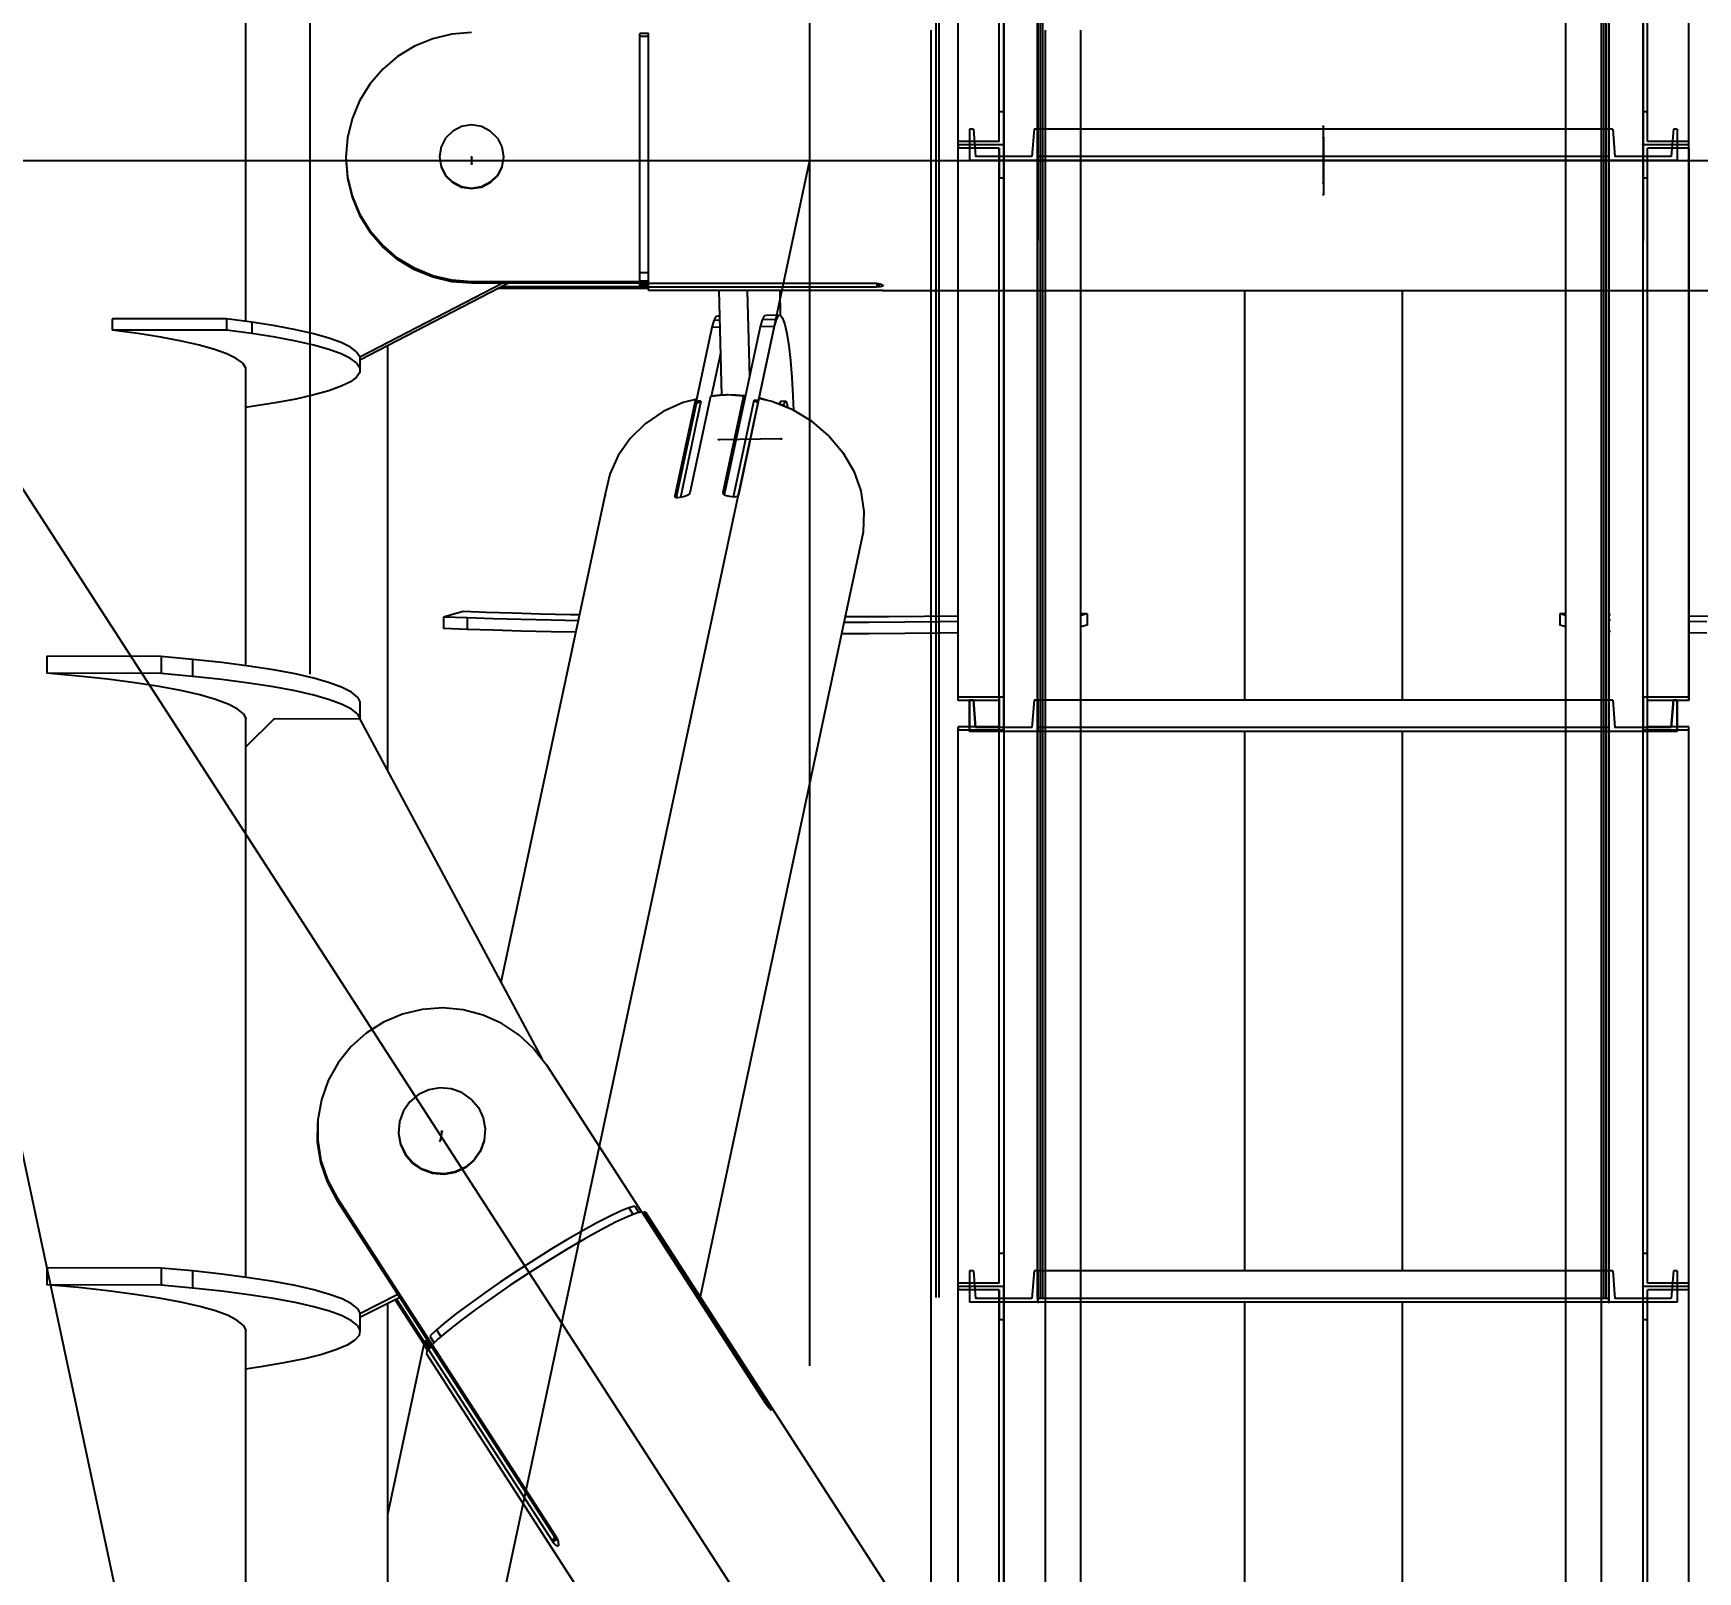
# Model space of a CAD drawing. Header units: millimetres. Extents: x 150209.93 to 150215.05, y 136675.65 to 136679.93.
# Drawn here: x 150211.3041 to 150211.3624, y 136678.5655 to 136678.6194 of the extents above; entities that cross this region are included whole.
import ezdxf

# ---------------------------------------------------------------- set-up
doc = ezdxf.new("R2010")
doc.units = ezdxf.units.MM
doc.header["$LTSCALE"] = 0.25
for name, pattern in [('CENTER', [50.8, 31.75, -6.35, 6.35, -6.35]), ('XKITLINE00', [0]), ('XKITLINE02', [4, 2, -2]), ('XKITLINE03', [6, 3, -1, 1, -1])]:
    doc.linetypes.add(name, pattern=pattern)
doc.styles.add('ROMANS', font='romans.shx')
doc.dimstyles.new('MD300', dxfattribs={"dimtxt": 2.5, "dimasz": 2.5, "dimexe": 1, "dimexo": 1, "dimgap": 0.5, "dimtad": 1, "dimdec": 1, "dimlfac": 50, "dimrnd": 0.5, "dimdsep": 46, "dimtxsty": 'ROMANS', "dimcen": 1, "dimclrd": 146, "dimclre": 146, "dimclrt": 30, "dimadec": 1, "dimazin": 2, "dimtfac": 1, "dimtdec": 1, "dimtmove": 0, "dimatfit": 1, "dimfxl": 1, "dimtolj": 1, "dimtzin": 0, "dimlwd": -1, "dimlwe": -1, "dimarcsym": 0})

# ---------------------------------------------------------------- blocks, each defined once
blk = doc.blocks.new('çatıı')
at = {"color": 8, "linetype": 'CENTER'}
for p, q in [((11840, 15740.27), (12015, 14920.27)), ((11927.5, 15330.27), (11927.5, 14510.27)), ((12015, 15209.12), (12015, 13540.01)), ((12104.99, 14926.25), (12104.99, 14916.26)), ((12105, 14924.29), (12105, 14914.3)), ((11840, 14920.27), (12370, 14920.28)), ((12015, 14920.27), (11840, 14100.27)), ((11840, 14920.27), (12370, 14100.27)), ((11840, 14920.27), (11927.5, 14510.27)), ((11955.8, 14920.85), (11955.8, 14919.7)), ((12010.04, 14871.52), (11999.11, 14871.38)), ((11950.6, 14750.22), (11950.29, 14748.56))]:
    blk.add_line(p, q, dxfattribs=at)
at = {"color": 116, "linetype": 'XKITLINE02', "true_color": 0x136734}
for p, q in [((12037.16, 13721.24), (12037.17, 15406.22)), ((12037.69, 13721.24), (12037.7, 15406.22)), ((12054.93, 13721.24), (12054.93, 15406.22)), ((12055.01, 13721.24), (12055.01, 15406.22)), ((12055.46, 13721.24), (12055.47, 15406.22)), ((12055.86, 13721.24), (12055.86, 15406.22)), ((12147.49, 14302.1), (12147.49, 15406.22)), ((12153.69, 13723.56), (12153.69, 15406.22)), ((12154.14, 13721.24), (12154.14, 15406.22)), ((12154.54, 13721.24), (12154.54, 15406.22)), ((12154.99, 13721.24), (12154.99, 15406.22)), ((12155.07, 13721.24), (12155.07, 15406.22)), ((12048.21, 14923.61), (12048.21, 15026.28)), ((12049.01, 15026.28), (12049.01, 14928.83)), ((12160.99, 14923.03), (12160.99, 15026.28)), ((12161.79, 14923.61), (12161.79, 15026.28)), ((12041.01, 14923.03), (12041.01, 15021.06)), ((12049.01, 14923.03), (12049.01, 15020.48)), ((12168.99, 14923.03), (12168.99, 15021.06)), ((12036.31, 14897.45), (12036.31, 14943.1)), ((12056.31, 14897.45), (12056.31, 14943.1)), ((12062.51, 14533.91), (12062.51, 14943.1)), ((12062.51, 14897.45), (12062.51, 14943.1)), ((12147.49, 13721.24), (12147.49, 14943.1)), ((12153.69, 14897.45), (12153.69, 14943.1)), ((12049.01, 14928.83), (12048.21, 14928.83)), ((12049.01, 14928.83), (12049.01, 14923.03)), ((12161.79, 14928.83), (12160.99, 14928.83)), ((12048.21, 14923.61), (12041.01, 14923.61)), ((12049.01, 14923.03), (12041.01, 14923.03)), ((12041.01, 14923.03), (12041.01, 14922.44)), ((12049.01, 14923.03), (12041.01, 14923.03)), ((12041.01, 14825.71), (12041.01, 14923.03)), ((12043.69, 14925.78), (12043.01, 14925.78)), ((12043.01, 14925.78), (12043.01, 14920.28)), ((12043.01, 14925.78), (12043.01, 14920.28)), ((12043.69, 14925.78), (12044.07, 14920.98)), ((12043.69, 14925.78), (12044.07, 14920.98)), ((12049.01, 14917.2), (12049.01, 14923.03)), ((12054.33, 14925.78), (12053.95, 14920.98)), ((12054.33, 14925.78), (12053.95, 14920.98)), ((12055.01, 14925.78), (12054.33, 14925.78)), ((12154.99, 14925.78), (12055.01, 14925.78)), ((12055.01, 14920.28), (12055.01, 14925.78)), ((12055.01, 14925.78), (12055.01, 14920.28)), ((12055.01, 14925.78), (12055.01, 14920.28)), ((12154.99, 14920.28), (12154.99, 14925.78)), ((12154.99, 14925.78), (12154.99, 14920.28)), ((12155.67, 14925.78), (12154.99, 14925.78)), ((12154.99, 14925.78), (12154.99, 14920.28)), ((12155.67, 14925.78), (12156.05, 14920.98)), ((12155.67, 14925.78), (12156.05, 14920.98)), ((12168.99, 14923.03), (12160.99, 14923.03)), ((12160.99, 14820.46), (12160.99, 14923.03)), ((12168.99, 14923.03), (12160.99, 14923.03)), ((12168.99, 14923.61), (12161.79, 14923.61)), ((12166.31, 14925.78), (12165.93, 14920.98)), ((12166.31, 14925.78), (12165.93, 14920.98)), ((12166.99, 14925.78), (12166.31, 14925.78)), ((12166.99, 14925.78), (12166.99, 14920.28)), ((12166.99, 14925.78), (12166.99, 14920.28)), ((12168.99, 14825.71), (12168.99, 14923.03)), ((12048.21, 14922.44), (12041.01, 14922.44)), ((12055.01, 14920.28), (12043.01, 14920.28)), ((12053.95, 14920.98), (12044.07, 14920.98)), ((12048.21, 14922.44), (12048.21, 14917.2)), ((12048.21, 14820.46), (12048.21, 14922.44)), ((12049.01, 14820.46), (12049.01, 14920.28)), ((12154.99, 14920.98), (12055.01, 14920.98)), ((12154.99, 14920.28), (12055.01, 14920.28)), ((12166.99, 14920.28), (12154.99, 14920.28)), ((12165.93, 14920.98), (12156.05, 14920.98)), ((12161.79, 14820.46), (12161.79, 14922.44)), ((12168.99, 14922.44), (12161.79, 14922.44)), ((12168.99, 14922.44), (12168.99, 14825.71)), ((12049.01, 14917.2), (12048.21, 14917.2)), ((12161.79, 14917.2), (12160.99, 14917.2)), ((12049.01, 14826.29), (12041.01, 14826.29)), ((12048.21, 14825.71), (12041.01, 14825.71)), ((12043.69, 14825.78), (12043.01, 14825.78)), ((12043.01, 14820.28), (12043.01, 14825.78)), ((12043.01, 14825.78), (12043.01, 14820.28)), ((12044.07, 14820.98), (12043.69, 14825.78)), ((12043.69, 14825.78), (12044.07, 14820.98)), ((12049.01, 14826.28), (12048.21, 14826.28)), ((12048.21, 14826.28), (12048.21, 14821.06)), ((12048.21, 14723.61), (12048.21, 14826.28)), ((12049.01, 14826.28), (12049.01, 14820.48)), ((12049.01, 14826.28), (12049.01, 14728.83)), ((12054.33, 14825.78), (12053.95, 14820.98)), ((12054.33, 14825.78), (12053.95, 14820.98)), ((12055.01, 14825.78), (12054.33, 14825.78)), ((12062.51, 14825.78), (12055.01, 14825.78)), ((12055.01, 14820.28), (12055.01, 14825.78)), ((12055.01, 14825.78), (12055.01, 14820.28)), ((12055.01, 14825.78), (12055.01, 14820.28)), ((12154.99, 14825.78), (12147.49, 14825.78)), ((12154.99, 14820.28), (12154.99, 14825.78)), ((12154.99, 14825.78), (12154.99, 14820.28)), ((12155.67, 14825.78), (12154.99, 14825.78)), ((12154.99, 14825.78), (12154.99, 14820.28)), ((12155.67, 14825.78), (12156.05, 14820.98)), ((12155.67, 14825.78), (12156.05, 14820.98)), ((12160.99, 14826.29), (12160.99, 14820.46)), ((12168.99, 14826.29), (12160.99, 14826.29)), ((12160.99, 14723.03), (12160.99, 14826.28)), ((12161.79, 14826.28), (12160.99, 14826.28)), ((12161.79, 14723.61), (12161.79, 14826.28)), ((12168.99, 14825.71), (12161.79, 14825.71)), ((12166.31, 14825.78), (12165.93, 14820.98)), ((12165.93, 14820.98), (12166.31, 14825.78)), ((12166.99, 14825.78), (12166.31, 14825.78)), ((12166.99, 14825.78), (12166.99, 14820.28)), ((12166.99, 14820.28), (12166.99, 14825.78)), ((12048.21, 14821.06), (12041.01, 14821.06)), ((12041.01, 14821.06), (12041.01, 14820.48)), ((12041.01, 14723.03), (12041.01, 14821.06)), ((12053.95, 14820.98), (12044.07, 14820.98)), ((12154.99, 14820.98), (12055.01, 14820.98)), ((12165.93, 14820.98), (12156.05, 14820.98)), ((12168.99, 14821.06), (12161.79, 14821.06)), ((12168.99, 14723.03), (12168.99, 14821.06)), ((12049.01, 14820.48), (12041.01, 14820.48)), ((12055.01, 14820.28), (12043.01, 14820.28)), ((12049.01, 14820.46), (12048.21, 14820.46)), ((12049.01, 14820.48), (12049.01, 14723.03)), ((12062.51, 14820.28), (12055.01, 14820.28)), ((12154.99, 14820.28), (12147.49, 14820.28)), ((12166.99, 14820.28), (12154.99, 14820.28)), ((12168.99, 14820.47), (12160.99, 14820.47)), ((12161.79, 14820.46), (12160.99, 14820.46)), ((12049.01, 14728.83), (12048.21, 14728.83)), ((12049.01, 14728.83), (12049.01, 14723.03)), ((12161.79, 14728.83), (12160.99, 14728.83)), ((12043.69, 14725.78), (12043.01, 14725.78)), ((12043.01, 14725.78), (12043.01, 14720.28)), ((12043.01, 14725.78), (12043.01, 14720.28)), ((12043.69, 14725.78), (12044.07, 14720.98)), ((12043.69, 14725.78), (12044.07, 14720.98)), ((12054.33, 14725.78), (12053.95, 14720.98)), ((12054.33, 14725.78), (12053.95, 14720.98)), ((12055.01, 14725.78), (12054.33, 14725.78)), ((12062.51, 14725.78), (12055.01, 14725.78)), ((12055.01, 14720.28), (12055.01, 14725.78)), ((12055.01, 14725.78), (12055.01, 14720.28)), ((12055.01, 14725.78), (12055.01, 14720.28)), ((12154.99, 14725.78), (12147.49, 14725.78)), ((12154.99, 14720.28), (12154.99, 14725.78)), ((12154.99, 14725.78), (12154.99, 14720.28)), ((12155.67, 14725.78), (12154.99, 14725.78)), ((12154.99, 14725.78), (12154.99, 14720.28)), ((12155.67, 14725.78), (12156.05, 14720.98)), ((12155.67, 14725.78), (12156.05, 14720.98)), ((12166.31, 14725.78), (12165.93, 14720.98)), ((12166.31, 14725.78), (12165.93, 14720.98)), ((12166.99, 14725.78), (12166.31, 14725.78)), ((12166.99, 14725.78), (12166.99, 14720.28)), ((12166.99, 14725.78), (12166.99, 14720.28)), ((12048.21, 14723.61), (12041.01, 14723.61)), ((12041.01, 14723.03), (12041.01, 14722.44)), ((12049.01, 14723.03), (12041.01, 14723.03)), ((12041.01, 14625.71), (12041.01, 14723.03)), ((12049.01, 14723.03), (12041.01, 14723.03)), ((12048.21, 14722.44), (12041.01, 14722.44)), ((12048.21, 14722.44), (12048.21, 14717.2)), ((12048.21, 14620.46), (12048.21, 14722.44)), ((12049.01, 14717.2), (12049.01, 14723.03)), ((12160.99, 14620.46), (12160.99, 14723.03)), ((12168.99, 14723.03), (12160.99, 14723.03)), ((12168.99, 14723.03), (12160.99, 14723.03)), ((12168.99, 14723.61), (12161.79, 14723.61)), ((12161.79, 14620.46), (12161.79, 14722.44)), ((12168.99, 14722.44), (12161.79, 14722.44)), ((12168.99, 14625.71), (12168.99, 14723.03)), ((12055.01, 14720.28), (12043.01, 14720.28)), ((12053.95, 14720.98), (12044.07, 14720.98)), ((12049.01, 14620.46), (12049.01, 14720.98)), ((12154.99, 14720.98), (12055.01, 14720.98)), ((12062.51, 14720.28), (12055.01, 14720.28)), ((12154.99, 14720.28), (12147.49, 14720.28)), ((12166.99, 14720.28), (12154.99, 14720.28)), ((12165.93, 14720.98), (12156.05, 14720.98)), ((12049.01, 14717.2), (12048.21, 14717.2)), ((12161.79, 14717.2), (12160.99, 14717.2))]:
    blk.add_line(p, q, dxfattribs=at)
at = {"color": 1, "linetype": 'XKITLINE03'}
for p, q in [((12049.02, 15406.22), (12049.01, 13721.24)), ((12055.01, 15406.22), (12055.01, 13721.24)), ((12147.49, 13721.24), (12147.49, 15406.22)), ((12160.99, 15406.22), (12160.99, 13721.24)), ((12049.01, 15020.48), (12049.01, 14923.03)), ((12160.99, 14923.03), (12160.99, 15020.47)), ((12049.01, 14923.03), (12049.01, 14826.29)), ((12160.99, 14826.29), (12160.99, 14923.03)), ((12154.99, 14920.28), (12055.01, 14920.28)), ((12055.01, 14920.28), (12055.01, 14920.28)), ((12154.99, 14920.28), (12154.99, 14920.28)), ((12049.01, 14820.48), (12049.01, 14723.03)), ((12154.99, 14820.28), (12055.01, 14820.28)), ((12055.01, 14820.28), (12055.01, 14820.28)), ((12154.99, 14820.28), (12154.99, 14820.28)), ((12160.99, 14723.03), (12160.99, 14820.47)), ((12049.01, 14723.03), (12049.01, 14626.29)), ((12160.99, 14626.29), (12160.99, 14723.03)), ((12154.99, 14720.28), (12055.01, 14720.28)), ((12055.01, 14720.28), (12055.01, 14720.28)), ((12154.99, 14720.28), (12154.99, 14720.28))]:
    blk.add_line(p, q, dxfattribs=at)
at = {"color": 8, "linetype": 'XKITLINE00'}
for p, q in [((11916.2, 14950.29), (11916.2, 14892.12)), ((11949, 14941.6), (11945.81, 14940.29)), ((11952.35, 14942.4), (11949, 14941.6)), ((11955.8, 14942.67), (11952.35, 14942.4)), ((11986.8, 14942.55), (11985.3, 14942.55)), ((11985.3, 14902.56), (11985.3, 14942.55)), ((11986.8, 14941.98), (11985.3, 14941.98)), ((11986.8, 14937.07), (11986.8, 14942.57)), ((11942.86, 14938.5), (11940.24, 14936.28)), ((11945.81, 14940.29), (11942.86, 14938.5)), ((11940.24, 14936.28), (11938, 14933.67)), ((11986.8, 14898.71), (11986.8, 14937.07)), ((11938, 14933.67), (11936.19, 14930.75)), ((11936.19, 14930.75), (11934.87, 14927.59)), ((11934.87, 14927.59), (11934.07, 14924.26)), ((11954.06, 14926.23), (11952.5, 14925.44)), ((11955.8, 14926.5), (11954.06, 14926.23)), ((11957.53, 14926.23), (11955.8, 14926.5)), ((11959.09, 14925.44), (11957.53, 14926.23)), ((11934.07, 14924.26), (11933.8, 14920.85)), ((11951.26, 14924.21), (11950.47, 14922.67)), ((11952.5, 14925.44), (11951.26, 14924.21)), ((11960.33, 14924.21), (11959.09, 14925.44)), ((11960.33, 14924.21), (11961.12, 14922.67)), ((11933.8, 14920.85), (11933.8, 14920.59)), ((11933.8, 14920.85), (11934.07, 14917.43)), ((11933.81, 14920.72), (11933.8, 14920.59)), ((11933.8, 14920.59), (11934.07, 14917.18)), ((11950.47, 14922.67), (11950.2, 14920.95)), ((11950.2, 14920.95), (11950.47, 14919.23)), ((11950.2, 14920.85), (11950.47, 14919.13)), ((11961.12, 14922.67), (11961.4, 14920.95)), ((11961.4, 14920.95), (11961.12, 14919.23)), ((11961.4, 14920.85), (11961.12, 14919.13)), ((11934.07, 14917.43), (11934.87, 14914.1)), ((11934.07, 14917.18), (11934.87, 14913.85)), ((11950.47, 14919.23), (11951.26, 14917.68)), ((11950.47, 14919.13), (11951.26, 14917.58)), ((11952.5, 14916.46), (11951.26, 14917.68)), ((11952.5, 14916.35), (11951.26, 14917.58)), ((11960.33, 14917.68), (11959.09, 14916.46)), ((11960.33, 14917.58), (11959.09, 14916.35)), ((11961.12, 14919.23), (11960.33, 14917.68)), ((11961.12, 14919.13), (11960.33, 14917.58)), ((11954.06, 14915.67), (11952.5, 14916.46)), ((11954.06, 14915.56), (11952.5, 14916.35)), ((11955.8, 14915.39), (11954.06, 14915.67)), ((11955.8, 14915.29), (11954.06, 14915.56)), ((11957.53, 14915.67), (11955.8, 14915.39)), ((11957.53, 14915.56), (11955.8, 14915.29)), ((11955.8, 14915.39), (11955.8, 14915.29)), ((11959.09, 14916.46), (11957.53, 14915.67)), ((11959.09, 14916.35), (11957.53, 14915.56)), ((11934.87, 14914.1), (11936.19, 14910.94)), ((11934.87, 14913.85), (11936.19, 14910.69)), ((11936.19, 14910.94), (11938, 14908.02)), ((11936.19, 14910.69), (11938, 14907.77)), ((11938, 14908.02), (11940.24, 14905.42)), ((11938, 14907.77), (11940.24, 14905.16)), ((11942.86, 14903.19), (11940.24, 14905.42)), ((11942.86, 14902.94), (11940.24, 14905.16)), ((11945.81, 14901.4), (11942.86, 14903.19)), ((11945.81, 14901.15), (11942.86, 14902.94)), ((11985.3, 14899.17), (11985.3, 14902.56)), ((11949, 14900.09), (11945.81, 14901.4)), ((11949, 14899.84), (11945.81, 14901.15)), ((11952.35, 14899.3), (11949, 14900.09)), ((11952.35, 14899.04), (11949, 14899.84)), ((11986.8, 14900.61), (11985.3, 14900.61)), ((11961.3, 14898.77), (11936.23, 14885.83)), ((11962.29, 14898.77), (11936.23, 14885.32)), ((11952.35, 14899.3), (11952.35, 14899.04)), ((11955.8, 14899.03), (11952.35, 14899.3)), ((11955.8, 14898.77), (11952.35, 14899.04)), ((11955.8, 14899.03), (11955.8, 14898.77)), ((11986.8, 14899.03), (11955.8, 14899.03)), ((11986.8, 14898.77), (11955.8, 14898.77)), ((11986.8, 14897.88), (11960.56, 14897.88)), ((11985.3, 14898.14), (11961.05, 14898.14)), ((11986.8, 14899.17), (11985.3, 14899.17)), ((11985.3, 14898.11), (11985.3, 14898.76)), ((11986.8, 14898.54), (11985.3, 14898.54)), ((11986.8, 14898.29), (11985.3, 14898.29)), ((11985.3, 14898.11), (11985.3, 14897.99)), ((11985.3, 14897.99), (11985.3, 14897.93)), ((11986.8, 14897.99), (11985.3, 14897.99)), ((11986.8, 14897.93), (11985.3, 14897.93)), ((11986.8, 14897.61), (11986.8, 14898.71)), ((12026.8, 14898.71), (11986.8, 14898.71)), ((11986.8, 14898.71), (11986.8, 14898.54)), ((12026.8, 14898.12), (11986.8, 14898.12)), ((11986.8, 14897.61), (11986.8, 14897.51)), ((12026.8, 14897.51), (11986.8, 14897.51)), ((11999.11, 14897.51), (11999.59, 14879.17)), ((12004.08, 14897.51), (12004.47, 14882.4)), ((12009.81, 14897.51), (12009.88, 14893.17)), ((12026.8, 14898.71), (12026.8, 14898.12)), ((12027.11, 14898.69), (12026.8, 14898.71)), ((12027.11, 14898.13), (12026.8, 14898.12)), ((12027.11, 14897.51), (12026.8, 14897.51)), ((12027.11, 14898.69), (12027.11, 14898.13)), ((12027.39, 14898.64), (12027.11, 14898.69)), ((12027.39, 14898.16), (12027.11, 14898.13)), ((12027.39, 14897.51), (12027.11, 14897.51)), ((12027.63, 14898.56), (12027.39, 14898.64)), ((12027.63, 14898.21), (12027.39, 14898.16)), ((12027.63, 14897.5), (12027.39, 14897.51)), ((12027.63, 14897.49), (12027.47, 14897.5)), ((12027.8, 14898.46), (12027.63, 14898.56)), ((12027.8, 14898.26), (12027.63, 14898.21)), ((12027.8, 14897.49), (12027.63, 14897.5)), ((12027.8, 14897.45), (12027.63, 14897.49)), ((12027.88, 14898.39), (12027.8, 14898.46)), ((12027.88, 14898.33), (12027.8, 14898.26)), ((12027.88, 14897.48), (12027.8, 14897.49)), ((12027.88, 14897.46), (12027.8, 14897.45)), ((12182.19, 14897.45), (12027.8, 14897.45)), ((12027.88, 14898.39), (12027.88, 14898.33)), ((12027.88, 14897.48), (12027.88, 14897.46)), ((12091.2, 14897.45), (12091.2, 14825.78)), ((12118.8, 14897.45), (12118.8, 14825.78)), ((11912.88, 14892.56), (11892.88, 14892.56)), ((11892.88, 14892.56), (11892.88, 14890.57)), ((11917.34, 14891.96), (11912.88, 14892.56)), ((11912.88, 14892.56), (11912.88, 14890.57)), ((11921.4, 14891.32), (11917.34, 14891.96)), ((11917.34, 14891.96), (11917.34, 14889.98)), ((11925.01, 14890.64), (11921.4, 14891.32)), ((11997.89, 14891.04), (11995.13, 14878.1)), ((11998.23, 14892.28), (11997.89, 14891.04)), ((11999.28, 14891.06), (11997.89, 14891.04)), ((11998.59, 14892.95), (11998.23, 14892.28)), ((11999.24, 14892.29), (11998.23, 14892.28)), ((11998.97, 14893.04), (11998.59, 14892.95)), ((11999.22, 14893.04), (11998.97, 14893.04)), ((12006.34, 14891.15), (12000.06, 14861.73)), ((12008.83, 14891.18), (12006.14, 14878.58)), ((12006.68, 14892.39), (12006.34, 14891.15)), ((12008.83, 14891.18), (12006.34, 14891.15)), ((12007.04, 14893.06), (12006.68, 14892.39)), ((12009.17, 14892.42), (12006.68, 14892.39)), ((12007.42, 14893.14), (12007.04, 14893.06)), ((12009.91, 14893.18), (12007.42, 14893.14)), ((12009.17, 14892.42), (12008.83, 14891.18)), ((12009.53, 14893.09), (12009.17, 14892.42)), ((12009.91, 14893.18), (12009.53, 14893.09)), ((12009.91, 14893.18), (12010.29, 14892.67)), ((12010.29, 14892.67), (12010.66, 14891.58)), ((12010.66, 14891.58), (12011.02, 14889.95)), ((11897.34, 14889.98), (11892.88, 14890.57)), ((11912.88, 14890.57), (11892.88, 14890.57)), ((11901.4, 14889.34), (11897.34, 14889.98)), ((11905.01, 14888.66), (11901.4, 14889.34)), ((11908.16, 14887.94), (11905.01, 14888.66)), ((11910.81, 14887.19), (11908.16, 14887.94)), ((11917.34, 14889.98), (11912.88, 14890.57)), ((11921.4, 14889.34), (11917.34, 14889.98)), ((11925.01, 14888.66), (11921.4, 14889.34)), ((11928.16, 14889.92), (11925.01, 14890.64)), ((11928.16, 14887.94), (11925.01, 14888.66)), ((11930.81, 14889.17), (11928.16, 14889.92)), ((11930.81, 14887.19), (11928.16, 14887.94)), ((11932.96, 14888.4), (11930.81, 14889.17)), ((11934.59, 14887.6), (11932.96, 14888.4)), ((12011.02, 14889.95), (12011.35, 14887.82)), ((11912.96, 14886.41), (11910.81, 14887.19)), ((11914.59, 14885.62), (11912.96, 14886.41)), ((11915.68, 14884.81), (11914.59, 14885.62)), ((11932.96, 14886.41), (11930.81, 14887.19)), ((11934.59, 14885.62), (11932.96, 14886.41)), ((11935.68, 14886.79), (11934.59, 14887.6)), ((11935.68, 14884.81), (11934.59, 14885.62)), ((11935.68, 14886.79), (11936.23, 14885.97)), ((11936.23, 14885.97), (11936.23, 14883.99)), ((11941.07, 14887.82), (11941.07, 14813.37)), ((11999.4, 14886.48), (11997.79, 14878.96)), ((12011.35, 14887.82), (12011.64, 14885.24)), ((12011.64, 14885.24), (12011.89, 14882.28)), ((11915.68, 14884.81), (11916.23, 14883.99)), ((11916.2, 14884.03), (11916.2, 14831.8)), ((11916.23, 14883.16), (11916.2, 14883.12)), ((11916.23, 14883.99), (11916.23, 14883.16)), ((11935.68, 14882.34), (11934.59, 14881.53)), ((11935.68, 14884.81), (11936.23, 14883.99)), ((11936.23, 14883.16), (11935.68, 14882.34)), ((11936.23, 14883.99), (11936.23, 14883.16)), ((12011.89, 14882.28), (12012.09, 14879.03)), ((11928.16, 14879.21), (11925.01, 14878.49)), ((11930.81, 14879.96), (11928.16, 14879.21)), ((11932.96, 14880.74), (11930.81, 14879.96)), ((11934.59, 14881.53), (11932.96, 14880.74)), ((12000.53, 14879.21), (11997.66, 14878.95)), ((11999.26, 14879.15), (11997.83, 14879)), ((11999.26, 14879.15), (11999.25, 14879.09)), ((12000.38, 14879.2), (11999.26, 14879.15)), ((12003.43, 14879.02), (12000.53, 14879.21)), ((12000.71, 14879.21), (12000.53, 14879.21)), ((12002.15, 14879.19), (12000.71, 14879.21)), ((12002.15, 14879.19), (12002.14, 14879.11)), ((12003.6, 14879.08), (12002.15, 14879.19)), ((11917.34, 14877.17), (11916.2, 14877.02)), ((11921.4, 14877.81), (11917.34, 14877.17)), ((11925.01, 14878.49), (11921.4, 14877.81)), ((11989.34, 14876.29), (11986.23, 14874.18)), ((11992.84, 14877.87), (11989.34, 14876.29)), ((11995.01, 14878.43), (11991.4, 14861.52)), ((11995.07, 14877.4), (11991.62, 14861.24)), ((11995.16, 14877.65), (11991.65, 14861.24)), ((11995.98, 14878.11), (11992.38, 14861.25)), ((11995.01, 14878.43), (11992.84, 14877.87)), ((11997.66, 14878.95), (11994.05, 14862.04)), ((11995.18, 14878.49), (11995.01, 14878.43)), ((11995.01, 14878.43), (11995.07, 14877.4)), ((11995.18, 14878.49), (11995.04, 14877.86)), ((11995.04, 14877.86), (11995.08, 14877.29)), ((11995.98, 14878.11), (11995.13, 14878.1)), ((11995.13, 14878.1), (11995.16, 14877.65)), ((11995.98, 14878.11), (11995.16, 14877.65)), ((11995.18, 14878.49), (11995.19, 14878.37)), ((11997.83, 14879), (11997.83, 14878.96)), ((12003.43, 14879.02), (11999.82, 14862.11)), ((12003.49, 14878.02), (12000.02, 14861.76)), ((12005.22, 14878.23), (12001.61, 14861.33)), ((12006.14, 14878.57), (12002.54, 14861.66)), ((12003.43, 14879.02), (12003.49, 14878.02)), ((12003.6, 14879.08), (12003.47, 14878.44)), ((12003.47, 14878.44), (12003.5, 14877.85)), ((12003.6, 14879.08), (12003.64, 14878.48)), ((12006.07, 14878.24), (12005.22, 14878.23)), ((12005.99, 14877.85), (12005.22, 14878.23)), ((12008.38, 14878.06), (12006.14, 14878.57)), ((12006.32, 14878.63), (12006.3, 14878.54)), ((12007.63, 14878.23), (12006.32, 14878.63)), ((12012.06, 14876.59), (12008.38, 14878.06)), ((12009.8, 14877.58), (12008.93, 14877.85)), ((12009.84, 14878.01), (12009.71, 14877.61)), ((12009.8, 14877.58), (12009.78, 14877.5)), ((12011.02, 14877.01), (12009.8, 14877.58)), ((12010.02, 14878.09), (12009.84, 14878.01)), ((12010.47, 14877.51), (12009.97, 14877.5)), ((12010.82, 14878.1), (12010.02, 14878.09)), ((12010.47, 14877.51), (12010.43, 14877.28)), ((12010.64, 14878.02), (12010.47, 14877.51)), ((12010.82, 14878.1), (12010.64, 14878.02)), ((12010.82, 14878.1), (12011, 14877.73)), ((12011, 14877.73), (12011.17, 14876.95)), ((12015.44, 14874.56), (12012.06, 14876.59)), ((12012.09, 14879.03), (12012.2, 14876.5)), ((12013.06, 14876.04), (12012.65, 14876.24)), ((11986.23, 14874.18), (11983.59, 14871.59)), ((12013.8, 14875.54), (12013.06, 14876.04)), ((12018.4, 14872.04), (12015.44, 14874.56)), ((11983.59, 14871.59), (11981.5, 14868.61)), ((12018.4, 14872.04), (12020.85, 14869.11)), ((11981.5, 14868.61), (11980.02, 14865.32)), ((12020.85, 14869.11), (12022.73, 14865.86)), ((11980.02, 14865.32), (11979.22, 14861.82)), ((12022.73, 14865.86), (12023.97, 14862.39)), ((11979.22, 14861.82), (11960.96, 14776.28)), ((11979.22, 14861.82), (11979.2, 14861.47)), ((11993.81, 14861.73), (11993.58, 14861.6)), ((11993.98, 14861.88), (11993.81, 14861.73)), ((11994.05, 14862.04), (11993.98, 14861.88)), ((11999.82, 14862.11), (11999.84, 14861.96)), ((11999.84, 14861.96), (11999.94, 14861.81)), ((12000.13, 14861.68), (11999.94, 14861.81)), ((12000.39, 14861.57), (12000.13, 14861.68)), ((12002.54, 14861.66), (12002.46, 14861.53)), ((12023.97, 14862.39), (12024.53, 14858.8)), ((11991.4, 14861.52), (11991.41, 14861.38)), ((11991.41, 14861.38), (11991.52, 14861.28)), ((11991.7, 14861.22), (11991.52, 14861.28)), ((11991.95, 14861.2), (11991.7, 14861.22)), ((11992.26, 14861.23), (11991.95, 14861.2)), ((11992.6, 14861.3), (11992.26, 14861.23)), ((11992.88, 14861.38), (11992.6, 14861.3)), ((11992.95, 14861.39), (11992.88, 14861.38)), ((11993.28, 14861.48), (11992.95, 14861.39)), ((11993.58, 14861.6), (11993.28, 14861.48)), ((12000.7, 14861.49), (12000.39, 14861.57)), ((12000.77, 14861.48), (12000.7, 14861.49)), ((12001.05, 14861.4), (12000.77, 14861.48)), ((12001.41, 14861.34), (12001.05, 14861.4)), ((12001.75, 14861.32), (12001.41, 14861.34)), ((12002.05, 14861.35), (12001.75, 14861.32)), ((12002.29, 14861.42), (12002.05, 14861.35)), ((12002.46, 14861.53), (12002.29, 14861.42)), ((12024.53, 14858.8), (12024.41, 14855.2)), ((12024.41, 14855.2), (11995.83, 14721.27)), ((11954.32, 14841.29), (11950.9, 14840.31)), ((11958.45, 14841.12), (11954.32, 14841.29)), ((11950.9, 14840.31), (11950.9, 14838.31)), ((11955.03, 14840.15), (11950.9, 14840.31)), ((11955.03, 14840.15), (11955.03, 14838.15)), ((11959.57, 14840), (11955.03, 14840.15)), ((11962.99, 14840.97), (11958.45, 14841.12)), ((11964.48, 14839.86), (11959.57, 14840)), ((11967.9, 14840.84), (11962.99, 14840.97)), ((11969.73, 14839.74), (11964.48, 14839.86)), ((11973.15, 14840.71), (11967.9, 14840.84)), ((11974.55, 14839.65), (11969.73, 14839.74)), ((11974.77, 14840.68), (11973.15, 14840.71)), ((12025.4, 14839.37), (12021.03, 14839.35)), ((12022.42, 14840.32), (12021.24, 14840.32)), ((12028.82, 14840.35), (12022.42, 14840.32)), ((12031.7, 14839.42), (12025.4, 14839.37)), ((12035.12, 14840.39), (12028.82, 14840.35)), ((12037.86, 14839.48), (12031.7, 14839.42)), ((12041.01, 14840.46), (12035.12, 14840.39)), ((12041.01, 14839.53), (12037.86, 14839.48)), ((12055.01, 14840.68), (12054.73, 14840.67)), ((12055.01, 14839.78), (12054.73, 14839.77)), ((12063.6, 14840.88), (12062.51, 14840.85)), ((12063.6, 14840.88), (12062.51, 14840.57)), ((12063.6, 14838.88), (12062.51, 14838.57)), ((12063.6, 14840.88), (12063.6, 14838.88)), ((12147.49, 14840.85), (12146.39, 14840.88)), ((12147.49, 14840.56), (12146.39, 14840.88)), ((12146.39, 14840.88), (12146.39, 14838.88)), ((12147.49, 14838.57), (12146.39, 14838.88)), ((12155.27, 14840.67), (12154.99, 14840.68)), ((12155.27, 14839.77), (12154.99, 14839.78)), ((12174.87, 14840.39), (12168.99, 14840.46)), ((12172.13, 14839.48), (12168.99, 14839.53)), ((11955.03, 14838.15), (11950.9, 14838.31)), ((11959.57, 14838), (11955.03, 14838.15)), ((11964.48, 14837.86), (11959.57, 14838)), ((11969.73, 14837.74), (11964.48, 14837.86)), ((11974.12, 14837.66), (11969.73, 14837.74)), ((12025.4, 14837.37), (12020.6, 14837.35)), ((12031.7, 14837.42), (12025.4, 14837.37)), ((12037.86, 14837.49), (12031.7, 14837.42)), ((12041.01, 14837.53), (12037.86, 14837.49)), ((12055.01, 14837.78), (12054.73, 14837.77)), ((12155.27, 14837.77), (12154.99, 14837.78)), ((12172.13, 14837.49), (12168.99, 14837.53)), ((11901.43, 14833.39), (11881.44, 14833.45)), ((11881.44, 14833.45), (11881.44, 14830.48)), ((11906.94, 14832.89), (11901.43, 14833.39)), ((11901.43, 14833.39), (11901.43, 14830.42)), ((11912.08, 14832.33), (11906.94, 14832.89)), ((11906.94, 14832.89), (11906.94, 14829.92)), ((11886.95, 14829.98), (11881.44, 14830.48)), ((11901.43, 14830.42), (11881.44, 14830.48)), ((11892.09, 14829.42), (11886.95, 14829.98)), ((11906.94, 14829.92), (11901.43, 14830.42)), ((11912.08, 14829.36), (11906.94, 14829.92)), ((11916.81, 14831.72), (11912.08, 14832.33)), ((11921.1, 14831.05), (11916.81, 14831.72)), ((11924.9, 14830.34), (11921.1, 14831.05)), ((11928.19, 14829.59), (11924.9, 14830.34)), ((11930.95, 14828.8), (11928.19, 14829.59)), ((11896.82, 14828.8), (11892.09, 14829.42)), ((11901.1, 14828.14), (11896.82, 14828.8)), ((11904.9, 14827.42), (11901.1, 14828.14)), ((11908.2, 14826.67), (11904.9, 14827.42)), ((11910.96, 14825.89), (11908.2, 14826.67)), ((11916.81, 14828.74), (11912.08, 14829.36)), ((11921.1, 14828.08), (11916.81, 14828.74)), ((11924.9, 14827.36), (11921.1, 14828.08)), ((11928.19, 14826.61), (11924.9, 14827.36)), ((11933.15, 14827.99), (11930.95, 14828.8)), ((11934.77, 14827.15), (11933.15, 14827.99)), ((11935.81, 14826.3), (11934.77, 14827.15)), ((11913.16, 14825.07), (11910.96, 14825.89)), ((11914.78, 14824.24), (11913.16, 14825.07)), ((11915.82, 14823.39), (11914.78, 14824.24)), ((11930.95, 14825.83), (11928.19, 14826.61)), ((11933.15, 14825.01), (11930.95, 14825.83)), ((11934.77, 14824.18), (11933.15, 14825.01)), ((11935.81, 14823.33), (11934.77, 14824.18)), ((11935.81, 14826.3), (11936.25, 14825.45)), ((11936.25, 14825.45), (11936.25, 14822.47)), ((11915.82, 14823.39), (11916.26, 14822.53)), ((11916.2, 14822.65), (11916.2, 14724.68)), ((11916.26, 14822.53), (11916.21, 14822.28)), ((11921.22, 14822.47), (11916.22, 14817.52)), ((11936.22, 14822.42), (11921.22, 14822.47)), ((11935.81, 14823.33), (11936.25, 14822.47)), ((11936.22, 14822.42), (11968.15, 14762.87)), ((11936.25, 14822.47), (11936.24, 14822.39)), ((12091.2, 14820.28), (12091.2, 14725.78)), ((12118.8, 14820.28), (12118.8, 14725.78)), ((11916.22, 14817.52), (11916.2, 14817.37)), ((11916.22, 14817.52), (11916.22, 14724.67)), ((11947.17, 14771.58), (11943.68, 14770.74)), ((11950.76, 14771.84), (11947.17, 14771.58)), ((11954.35, 14771.51), (11950.76, 14771.84)), ((11957.83, 14770.59), (11954.35, 14771.51)), ((11940.37, 14769.34), (11937.34, 14767.42)), ((11943.68, 14770.74), (11940.37, 14769.34)), ((11961.12, 14769.12), (11957.83, 14770.59)), ((11964.11, 14767.14), (11961.12, 14769.12)), ((11937.34, 14767.42), (11934.68, 14765.03)), ((11966.74, 14764.69), (11964.11, 14767.14)), ((11934.68, 14765.03), (11932.44, 14762.24)), ((11966.74, 14764.69), (11968.93, 14761.85)), ((11932.44, 14762.24), (11930.71, 14759.11)), ((11968.93, 14761.85), (11985.56, 14736.12)), ((11930.71, 14759.11), (11929.51, 14755.75)), ((11948.3, 14757.51), (11946.51, 14756.67)), ((11950.25, 14757.85), (11948.3, 14757.51)), ((11952.23, 14757.68), (11950.25, 14757.85)), ((11954.1, 14757.01), (11952.23, 14757.68)), ((11955.73, 14755.88), (11954.1, 14757.01)), ((11929.51, 14755.75), (11928.89, 14752.23)), ((11943.86, 14753.8), (11943.19, 14751.95)), ((11944.99, 14755.41), (11943.86, 14753.8)), ((11946.51, 14756.67), (11944.99, 14755.41)), ((11955.73, 14755.88), (11957.01, 14754.38)), ((11957.01, 14754.38), (11957.85, 14752.59)), ((11928.82, 14751.85), (11928.79, 14748.28)), ((11928.89, 14752.23), (11928.86, 14748.66)), ((11943.17, 14751.84), (11943.01, 14749.88)), ((11943.19, 14751.95), (11943.03, 14749.99)), ((11957.85, 14752.59), (11958.2, 14750.66)), ((11928.79, 14748.28), (11929.36, 14744.75)), ((11928.86, 14748.66), (11929.43, 14745.13)), ((11943.01, 14749.88), (11943.36, 14747.95)), ((11943.03, 14749.99), (11943.38, 14748.05)), ((11943.38, 14748.05), (11944.22, 14746.26)), ((11958.02, 14748.59), (11957.35, 14746.74)), ((11958.04, 14748.7), (11957.37, 14746.85)), ((11958.2, 14750.66), (11958.04, 14748.7)), ((11929.43, 14745.13), (11930.57, 14741.74)), ((11943.36, 14747.95), (11944.2, 14746.16)), ((11944.22, 14746.26), (11944.2, 14746.16)), ((11944.2, 14746.16), (11945.48, 14744.66)), ((11944.22, 14746.26), (11945.5, 14744.76)), ((11956.22, 14745.13), (11954.7, 14743.86)), ((11956.24, 14745.23), (11954.72, 14743.97)), ((11957.35, 14746.74), (11956.22, 14745.13)), ((11957.37, 14746.85), (11956.24, 14745.23)), ((11929.36, 14744.75), (11930.5, 14741.36)), ((11947.11, 14743.53), (11945.48, 14744.66)), ((11947.13, 14743.63), (11945.5, 14744.76)), ((11948.98, 14742.86), (11947.11, 14743.53)), ((11949, 14742.96), (11947.13, 14743.63)), ((11950.96, 14742.69), (11948.98, 14742.86)), ((11950.98, 14742.79), (11949, 14742.96)), ((11952.91, 14743.03), (11950.96, 14742.69)), ((11952.93, 14743.13), (11950.98, 14742.79)), ((11954.7, 14743.86), (11952.91, 14743.03)), ((11954.72, 14743.97), (11952.93, 14743.13)), ((11954.72, 14743.97), (11954.7, 14743.86)), ((11930.57, 14741.74), (11930.5, 14741.36)), ((11930.5, 14741.36), (11932.19, 14738.2)), ((11930.57, 14741.74), (11932.26, 14738.59)), ((11932.26, 14738.59), (11932.19, 14738.2)), ((11932.19, 14738.2), (11970.45, 14679.01)), ((11932.26, 14738.59), (11948.9, 14712.84)), ((11983.36, 14736.85), (11981.91, 14736.26)), ((11984.39, 14737.13), (11983.36, 14736.85)), ((11983.36, 14736.85), (11984.12, 14735.68)), ((11984.39, 14737.13), (11985.11, 14736.01)), ((11985.06, 14737), (11984.94, 14737.11)), ((11984.94, 14737.11), (11985.58, 14736.12)), ((11985.06, 14737), (11985.78, 14735.88)), ((11977.86, 14734.26), (11975.37, 14732.89)), ((11980.06, 14735.4), (11977.86, 14734.26)), ((11981.02, 14734.3), (11978.51, 14732.99)), ((11981.91, 14736.26), (11980.06, 14735.4)), ((11983.11, 14735.28), (11981.02, 14734.3)), ((11984.71, 14735.91), (11983.11, 14735.28)), ((11985.6, 14736.13), (11984.71, 14735.91)), ((11985.6, 14736.13), (12007.22, 14702.68)), ((11986.11, 14736.09), (11985.76, 14735.87)), ((11986.11, 14736.09), (12007.72, 14702.65)), ((11986.28, 14736.05), (11986.11, 14736.09)), ((11986.28, 14736.05), (12262.3, 14308.99)), ((11972.65, 14731.32), (11969.77, 14729.59)), ((11975.65, 14731.4), (11972.53, 14729.57)), ((11975.37, 14732.89), (11972.65, 14731.32)), ((11978.51, 14732.99), (11975.65, 14731.4)), ((11966.8, 14727.74), (11963.82, 14725.81)), ((11969.24, 14727.57), (11965.89, 14725.44)), ((11969.77, 14729.59), (11966.8, 14727.74)), ((11972.53, 14729.57), (11969.24, 14727.57)), ((11901.43, 14726.27), (11881.44, 14726.33)), ((11881.44, 14726.33), (11881.44, 14723.35)), ((11906.94, 14725.77), (11901.43, 14726.27)), ((11901.43, 14726.27), (11901.43, 14723.29)), ((11912.08, 14725.21), (11906.94, 14725.77)), ((11906.94, 14725.77), (11906.94, 14722.79)), ((11916.81, 14724.6), (11912.08, 14725.21)), ((11963.82, 14725.81), (11960.9, 14723.87)), ((11965.89, 14725.44), (11962.58, 14723.26)), ((11886.95, 14722.85), (11881.44, 14723.35)), ((11901.43, 14723.29), (11881.44, 14723.35)), ((11892.09, 14722.29), (11886.95, 14722.85)), ((11896.82, 14721.68), (11892.09, 14722.29)), ((11906.94, 14722.79), (11901.43, 14723.29)), ((11912.08, 14722.24), (11906.94, 14722.79)), ((11916.81, 14721.62), (11912.08, 14722.24)), ((11921.1, 14723.93), (11916.81, 14724.6)), ((11924.9, 14723.22), (11921.1, 14723.93)), ((11928.19, 14722.47), (11924.9, 14723.22)), ((11930.95, 14721.68), (11928.19, 14722.47)), ((11958.12, 14721.95), (11955.54, 14720.1)), ((11960.9, 14723.87), (11958.12, 14721.95)), ((11962.58, 14723.26), (11959.4, 14721.09)), ((11901.1, 14721.01), (11896.82, 14721.68)), ((11904.9, 14720.3), (11901.1, 14721.01)), ((11908.2, 14719.55), (11904.9, 14720.3)), ((11910.96, 14718.77), (11908.2, 14719.55)), ((11921.1, 14720.95), (11916.81, 14721.62)), ((11924.9, 14720.24), (11921.1, 14720.95)), ((11928.19, 14719.49), (11924.9, 14720.24)), ((11930.95, 14718.71), (11928.19, 14719.49)), ((11933.15, 14720.87), (11930.95, 14721.68)), ((11934.77, 14720.03), (11933.15, 14720.87)), ((11935.81, 14719.18), (11934.77, 14720.03)), ((11935.81, 14719.18), (11936.25, 14718.32)), ((11942.89, 14721.64), (11936.25, 14718.29)), ((11943.23, 14721.12), (11936.25, 14717.6)), ((11941.07, 14720.03), (11941.07, 14580.4)), ((11942.44, 14720.72), (11947.48, 14712.91)), ((11942.67, 14720.84), (11947.59, 14713.24)), ((11955.54, 14720.1), (11953.23, 14718.38)), ((11956.46, 14718.99), (11953.84, 14717.04)), ((11959.4, 14721.09), (11956.46, 14718.99)), ((12091.2, 14720.28), (12091.2, 14625.78)), ((12118.8, 14720.28), (12118.8, 14625.78)), ((11913.15, 14717.95), (11910.96, 14718.77)), ((11914.78, 14717.12), (11913.15, 14717.95)), ((11915.82, 14716.27), (11914.78, 14717.12)), ((11915.82, 14716.27), (11916.26, 14715.41)), ((11933.15, 14717.89), (11930.95, 14718.71)), ((11934.77, 14717.06), (11933.15, 14717.89)), ((11935.81, 14716.21), (11934.77, 14717.06)), ((11935.81, 14716.21), (11936.25, 14715.35)), ((11936.25, 14718.32), (11936.25, 14715.35)), ((11951.25, 14716.82), (11949.65, 14715.46)), ((11953.23, 14718.38), (11951.25, 14716.82)), ((11953.84, 14717.04), (11951.62, 14715.29)), ((11916.2, 14715.53), (11916.2, 14354.32)), ((11916.26, 14715.41), (11916.21, 14715.16)), ((11935.34, 14713.63), (11933.99, 14712.79)), ((11936.09, 14714.49), (11935.34, 14713.63)), ((11936.25, 14715.35), (11936.09, 14714.49)), ((11947.57, 14713.22), (11947.48, 14712.97)), ((11947.78, 14713.54), (11947.57, 14713.22)), ((11947.57, 14713.22), (11948.3, 14712.1)), ((11948.02, 14713.69), (11947.78, 14713.54)), ((11947.78, 14713.54), (11948.59, 14712.29)), ((11949.65, 14715.46), (11948.47, 14714.34)), ((11948.47, 14714.34), (11949.23, 14713.17)), ((11949.87, 14713.8), (11948.89, 14712.84)), ((11949.65, 14715.46), (11950.42, 14714.27)), ((11951.62, 14715.29), (11949.87, 14713.8)), ((11926.52, 14710.4), (11922.95, 14709.66)), ((11929.56, 14711.16), (11926.52, 14710.4)), ((11932.06, 14711.96), (11929.56, 14711.16)), ((11933.99, 14712.79), (11932.06, 14711.96)), ((11947.45, 14712.96), (11941.07, 14683.08)), ((11947.48, 14712.97), (11947.49, 14712.79)), ((11947.49, 14712.79), (11948.09, 14711.87)), ((11947.98, 14711.74), (11947.9, 14711.23)), ((11947.9, 14711.23), (12223.92, 14284.18)), ((11948.23, 14712.06), (11947.98, 14711.74)), ((11948.83, 14712.44), (11948.23, 14712.06)), ((11948.23, 14712.06), (11969.85, 14678.62)), ((11948.83, 14712.44), (11948.59, 14712.29)), ((11948.9, 14712.82), (11948.88, 14712.68)), ((11948.95, 14712.74), (11948.88, 14712.68)), ((11948.88, 14712.68), (11970.49, 14679.24)), ((11948.89, 14712.84), (11970.51, 14679.39)), ((11918.89, 14708.98), (11916.2, 14708.6)), ((11922.95, 14709.66), (11918.89, 14708.98)), ((12007.22, 14702.68), (12007.44, 14702.37)), ((12007.72, 14702.65), (12007.39, 14702.43)), ((12007.44, 14702.37), (12007.67, 14702.07)), ((12007.92, 14702.33), (12007.62, 14702.14)), ((12007.67, 14702.07), (12007.9, 14701.82)), ((12007.72, 14702.65), (12007.92, 14702.33)), ((12008.07, 14701.67), (12007.9, 14701.82)), ((12007.92, 14702.33), (12008.1, 14702.03)), ((12008.1, 14702.03), (12008.24, 14701.77)), ((12008.11, 14701.62), (12008.25, 14701.46)), ((12008.24, 14701.77), (12008.35, 14701.57)), ((12008.35, 14701.37), (12008.25, 14701.46)), ((12008.35, 14701.57), (12008.4, 14701.43)), ((12008.4, 14701.36), (12008.35, 14701.37)), ((12008.4, 14701.43), (12008.4, 14701.36)), ((11970.66, 14679.13), (11969.85, 14678.62)), ((11969.85, 14678.62), (11970.06, 14678.31)), ((11970.82, 14678.78), (11970.06, 14678.31)), ((11970.06, 14678.31), (11970.28, 14678.03)), ((11970.28, 14678.03), (11970.49, 14677.82)), ((11970.49, 14679.24), (11970.45, 14679.01)), ((11970.65, 14679.14), (11970.45, 14679.01)), ((11970.56, 14679.3), (11970.49, 14679.24)), ((11970.51, 14679.39), (11970.7, 14679.06)), ((11970.7, 14679.06), (11970.85, 14678.71)), ((11970.85, 14678.71), (11970.95, 14678.38)), ((11970.95, 14678.38), (11970.99, 14678.07)), ((11970.99, 14678.07), (11970.99, 14678.03)), ((11970.99, 14678.03), (11971.02, 14677.84)), ((11970.68, 14677.67), (11970.49, 14677.82)), ((11970.83, 14677.59), (11970.68, 14677.67)), ((11970.94, 14677.6), (11970.83, 14677.59)), ((11971.01, 14677.68), (11970.94, 14677.6)), ((11971.02, 14677.84), (11971.01, 14677.68))]:
    blk.add_line(p, q, dxfattribs=at)
at = {"color": 7, "linetype": 'XKITLINE00'}
for p, q in [((12036.31, 14658.63), (12036.31, 14897.45)), ((12056.31, 14627.69), (12056.31, 14897.45)), ((12062.51, 14618.1), (12062.51, 14897.45)), ((12147.49, 14486.62), (12147.49, 14897.45)), ((12153.69, 14477.03), (12153.69, 14897.45)), ((12147.49, 14825.78), (12062.51, 14825.78)), ((12147.49, 14820.28), (12062.51, 14820.28)), ((12147.49, 14725.78), (12062.51, 14725.78)), ((12147.49, 14720.28), (12062.51, 14720.28))]:
    blk.add_line(p, q, dxfattribs=at)
at = {"color": 8, "linetype": 'XKITLINE00'}
for centre in [(12104.99, 14926.25), (12105, 14924.29), (11955.8, 14920.85), (12015, 14920.27), (12015, 14920.27), (11955.8, 14919.7), (12104.99, 14916.26), (12105, 14914.3), (11999.11, 14871.38), (12010.04, 14871.52), (11950.29, 14748.56), (11950.6, 14750.22)]:
    blk.add_circle(centre, 0.05, dxfattribs=at)
at = {"color": 1, "linetype": 'XKITLINE00'}
for centre in [(12049.01, 14923.03), (12049.01, 14923.03), (12160.99, 14923.03), (12160.99, 14923.03), (12055.01, 14920.28), (12055.01, 14920.28), (12154.99, 14920.28), (12154.99, 14920.28), (12049.01, 14826.29), (12160.99, 14826.29), (12049.01, 14820.48), (12055.01, 14820.28), (12055.01, 14820.28), (12154.99, 14820.28), (12154.99, 14820.28), (12160.99, 14820.47), (12049.01, 14723.03), (12049.01, 14723.03), (12160.99, 14723.03), (12160.99, 14723.03), (12055.01, 14720.28), (12055.01, 14720.28), (12154.99, 14720.28), (12154.99, 14720.28)]:
    blk.add_circle(centre, 0.05, dxfattribs=at)
blk = doc.blocks.new('*D4')
at = {"color": 146, "transparency": 16777216}
for p, q in [((150211.389635, 136678.626031), (150212.053944, 136678.624802)), ((150211.358006, 136677.744973), (150211.357786, 136677.626088)), ((150212.082314, 136677.743633), (150212.082095, 136677.624748))]:
    blk.add_line(p, q, dxfattribs=at)
for points in [[(150211.389644, 136678.631031), (150211.389626, 136678.621031), (150211.359635, 136678.626086)], [(150212.053953, 136678.629802), (150212.053935, 136678.619802), (150212.083944, 136678.624747)]]:
    blk.add_solid(points, dxfattribs=at)
at = {"layer": 'DEFPOINTS', "color": 0, "transparency": 16777216}
for p in [(150211.359855, 136678.744971), (150212.084164, 136678.743631), (150212.083944, 136678.624747)]:
    blk.add_point(p, dxfattribs=at)
at = {"color": 30, "transparency": 16777216, "insert": (150211.721836, 136678.650416), "char_height": 0.03, "attachment_point": 5, "rotation": 359.89403, "style": 'ROMANS'}
blk.add_mtext('\\A1;36', dxfattribs=at)

msp = doc.modelspace()

# ---------------------------------------------------------------- block references
at = {"xscale": 0.0002000170049888334, "yscale": 0.0002000170049888334, "zscale": 0.0002000170049888334}
msp.add_blockref('çatıı', (150208.928067, 136675.630592), dxfattribs=at)

# ---------------------------------------------------------------- dimensions: what is measured, and where the dimension line sits
dim = msp.add_aligned_dim(p1=(150211.359855, 136678.744971), p2=(150212.084164, 136678.743631), distance=-0.118885, dimstyle='MD300', override={"dimtxt": 0.03, "dimasz": 0.03, "dimgap": 0.01})
dim.commit()
dim.dimension.update_dxf_attribs({"geometry": '*D4', "text_midpoint": (150211.721836, 136678.650416)})

doc.saveas('drawing.dxf')
